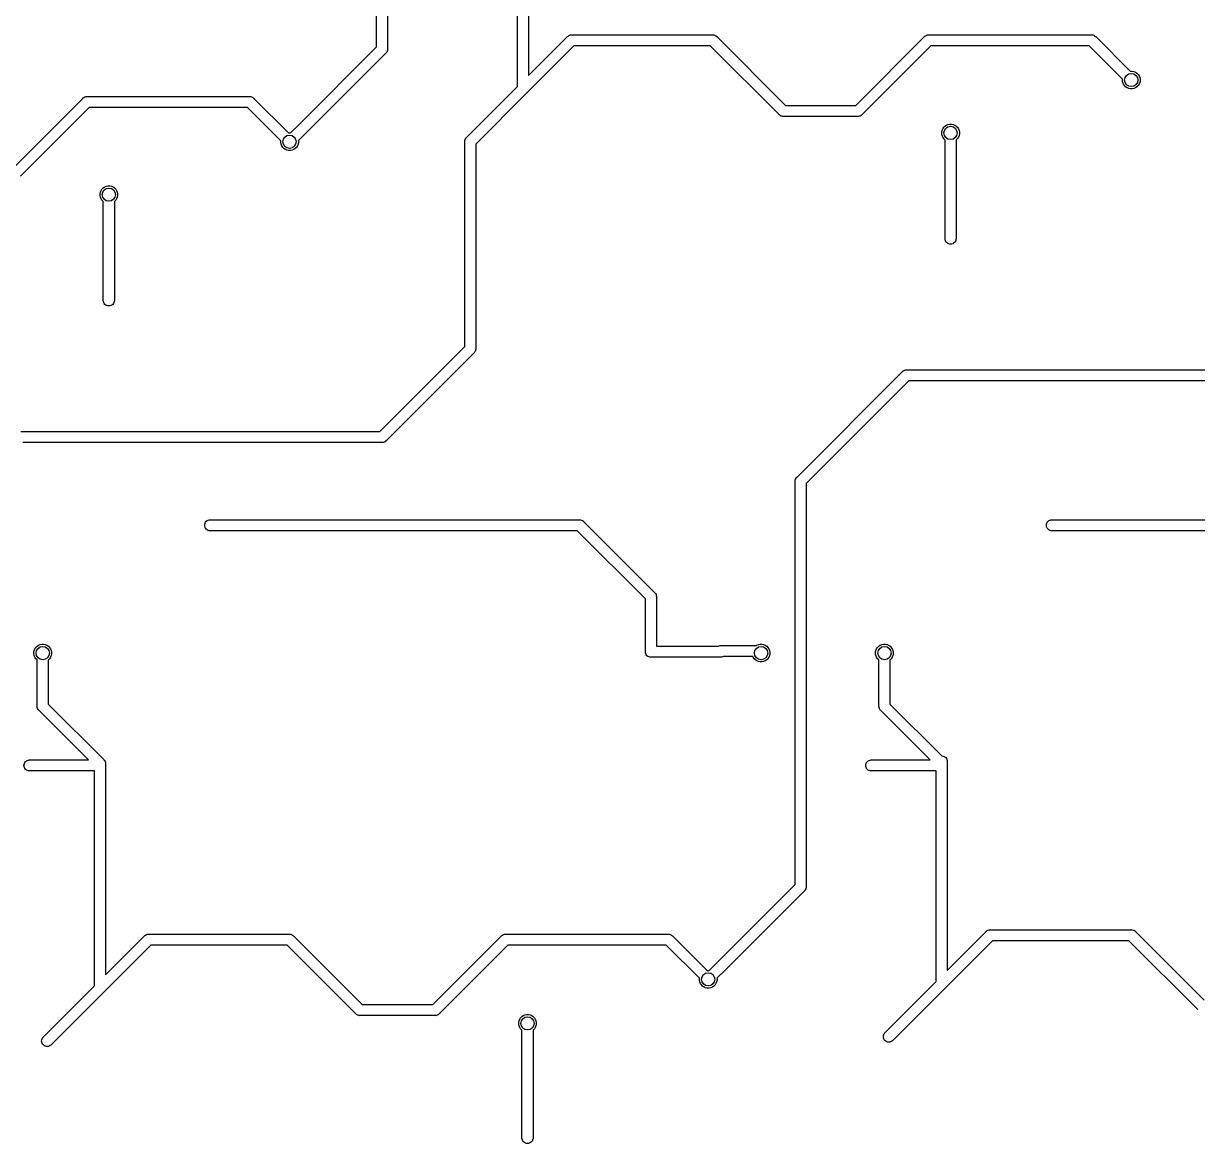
# Model space of a CAD drawing. Extents: x 0.4 to 11.3, y -7.9 to -0.4.
# Drawn here: x 5.526 to 6.575, y -5.111 to -4.111 of the extents above; entities that cross this region are included whole.
import ezdxf

# ---------------------------------------------------------------- set-up
doc = ezdxf.new("R2010")
doc.units = 0
doc.header["$MEASUREMENT"] = 0
doc.layers.add('BLACK', color=7, linetype='CONTINUOUS')

msp = doc.modelspace()

# ---------------------------------------------------------------- linework, layer by layer
at = {"layer": 'BLACK', "linetype": 'CONTINUOUS'}
for p, q in [((5.84154, -4.13182), (5.84154, -3.54928)), ((5.85138, -3.54749), (5.85138, -4.13362)), ((5.97736, -3.97111), (5.97736, -4.15741)), ((5.96752, -4.16725), (5.96752, -3.97736)), ((6.01258, -4.12222), (6.013, -4.12187)), ((6.013, -4.12187), (6.01386, -4.12142)), ((6.01386, -4.12142), (6.01396, -4.12139)), ((6.01396, -4.12139), (6.01478, -4.12113)), ((6.01478, -4.12113), (6.01551, -4.12106)), ((6.01551, -4.12106), (6.01575, -4.12104)), ((6.01551, -4.12106), (6.01551, -4.12106)), ((6.01575, -4.12104), (6.01599, -4.12106)), ((6.01599, -4.12106), (6.14149, -4.12106)), ((6.14149, -4.12106), (6.14173, -4.12104)), ((6.14173, -4.12104), (6.14197, -4.12106)), ((6.14197, -4.12106), (6.14197, -4.12106)), ((6.14197, -4.12106), (6.1427, -4.12113)), ((6.1427, -4.12113), (6.14362, -4.12142)), ((6.14362, -4.12142), (6.14448, -4.12187)), ((6.14448, -4.12187), (6.14523, -4.12249)), ((6.33147, -4.12222), (6.3319, -4.12187)), ((6.3319, -4.12187), (6.33275, -4.12142)), ((6.33275, -4.12142), (6.33285, -4.12139)), ((6.33285, -4.12139), (6.33368, -4.12113)), ((6.33368, -4.12113), (6.3344, -4.12106)), ((6.3344, -4.12106), (6.33465, -4.12104)), ((6.3344, -4.12106), (6.3344, -4.12106)), ((6.33465, -4.12104), (6.33489, -4.12106)), ((6.33489, -4.12106), (6.48007, -4.12106)), ((6.48007, -4.12106), (6.48031, -4.12104)), ((6.48031, -4.12104), (6.48056, -4.12106)), ((6.48056, -4.12106), (6.48056, -4.12106)), ((6.48056, -4.12106), (6.48128, -4.12113)), ((6.48128, -4.12113), (6.48221, -4.12142)), ((6.48221, -4.12142), (6.48306, -4.12187)), ((6.48306, -4.12187), (6.48381, -4.12249)), ((5.77228, -4.20107), (5.84154, -4.13182)), ((6.01779, -4.13091), (5.97609, -4.1726)), ((5.97736, -4.15741), (6.0121, -4.12268)), ((6.0121, -4.12268), (6.01225, -4.12249)), ((6.01225, -4.12249), (6.01258, -4.12222)), ((6.13969, -4.13091), (6.01779, -4.13091)), ((6.20107, -4.19229), (6.13969, -4.13091)), ((6.14523, -4.12249), (6.14538, -4.12268)), ((6.14538, -4.12268), (6.20676, -4.18406)), ((6.26962, -4.18406), (6.331, -4.12268)), ((6.33668, -4.13091), (6.2753, -4.19229)), ((6.331, -4.12268), (6.33115, -4.12249)), ((6.33115, -4.12249), (6.33147, -4.12222)), ((6.47828, -4.13091), (6.33668, -4.13091)), ((6.5079, -4.16053), (6.47828, -4.13091)), ((6.48381, -4.12249), (6.48397, -4.12268)), ((6.48397, -4.12268), (6.51486, -4.15357)), ((5.84977, -4.13751), (5.77924, -4.20803)), ((5.84995, -4.13735), (5.84977, -4.13751)), ((5.85014, -4.13713), (5.84995, -4.13735)), ((5.85057, -4.13661), (5.85014, -4.13713)), ((5.85103, -4.13575), (5.85057, -4.13661)), ((5.85118, -4.13522), (5.85103, -4.13575)), ((5.85131, -4.13482), (5.85118, -4.13522)), ((5.85138, -4.1341), (5.85131, -4.13482)), ((5.85138, -4.13362), (5.8514, -4.13386)), ((5.8514, -4.13386), (5.85138, -4.1341)), ((5.85138, -4.1341), (5.85138, -4.1341)), ((6.50787, -4.16064), (6.5079, -4.16053)), ((6.50787, -4.16219), (6.50787, -4.16064)), ((6.50818, -4.16371), (6.50787, -4.16219)), ((6.50877, -4.16515), (6.50818, -4.16371)), ((6.51486, -4.15357), (6.51497, -4.15354)), ((6.51497, -4.15354), (6.51652, -4.15354)), ((6.51652, -4.15354), (6.51804, -4.15385)), ((6.51804, -4.15385), (6.51948, -4.15444)), ((6.51948, -4.15444), (6.52077, -4.1553)), ((6.52077, -4.1553), (6.52186, -4.1564)), ((6.52186, -4.1564), (6.52273, -4.15769)), ((6.52273, -4.15769), (6.52332, -4.15912)), ((6.52332, -4.16371), (6.52273, -4.16515)), ((6.52332, -4.15912), (6.52362, -4.16064)), ((6.52362, -4.16219), (6.52332, -4.16371)), ((6.52362, -4.16064), (6.52362, -4.16219)), ((5.92189, -4.21288), (5.96752, -4.16725)), ((5.97575, -4.17294), (5.93012, -4.21857)), ((5.97594, -4.17279), (5.97575, -4.17294)), ((5.97609, -4.1726), (5.97594, -4.17279)), ((5.97609, -4.1726), (5.97609, -4.1726)), ((5.97609, -4.1726), (5.97609, -4.1726)), ((6.50963, -4.16644), (6.50877, -4.16515)), ((6.51073, -4.16753), (6.50963, -4.16644)), ((6.51202, -4.1684), (6.51073, -4.16753)), ((6.51345, -4.16899), (6.51202, -4.1684)), ((6.51497, -4.16929), (6.51345, -4.16899)), ((6.51652, -4.16929), (6.51497, -4.16929)), ((6.51804, -4.16899), (6.51652, -4.16929)), ((6.51948, -4.1684), (6.51804, -4.16899)), ((6.52077, -4.16753), (6.51948, -4.1684)), ((6.52186, -4.16644), (6.52077, -4.16753)), ((6.52273, -4.16515), (6.52186, -4.16644)), ((5.51765, -4.23917), (5.57903, -4.17779)), ((5.57903, -4.17779), (5.57918, -4.17761)), ((5.57918, -4.17761), (5.57956, -4.17729)), ((5.57956, -4.17729), (5.57993, -4.17699)), ((5.57993, -4.17699), (5.58078, -4.17653)), ((5.58078, -4.17653), (5.58097, -4.17648)), ((5.58097, -4.17648), (5.58171, -4.17625)), ((5.58171, -4.17625), (5.58244, -4.17618)), ((5.58244, -4.17618), (5.58268, -4.17616)), ((5.58244, -4.17618), (5.58244, -4.17618)), ((5.58268, -4.17616), (5.58292, -4.17618)), ((5.58292, -4.17618), (5.72811, -4.17618)), ((5.72811, -4.17618), (5.72835, -4.17616)), ((5.72835, -4.17616), (5.72859, -4.17618)), ((5.72859, -4.17618), (5.72859, -4.17618)), ((5.72859, -4.17618), (5.72931, -4.17625)), ((5.72931, -4.17625), (5.73024, -4.17653)), ((5.73024, -4.17653), (5.73109, -4.17699)), ((5.73109, -4.17699), (5.73184, -4.17761)), ((5.73184, -4.17761), (5.732, -4.17779)), ((5.732, -4.17779), (5.76289, -4.20868)), ((6.20676, -4.18406), (6.26962, -4.18406)), ((5.58472, -4.18602), (5.52334, -4.2474)), ((5.72631, -4.18602), (5.58472, -4.18602)), ((5.75593, -4.21564), (5.72631, -4.18602)), ((6.20123, -4.19247), (6.20107, -4.19229)), ((6.20142, -4.19263), (6.20123, -4.19247)), ((6.20198, -4.19309), (6.20142, -4.19263)), ((6.2026, -4.19342), (6.20198, -4.19309)), ((6.20283, -4.19355), (6.2026, -4.19342)), ((6.20376, -4.19383), (6.20283, -4.19355)), ((6.20448, -4.1939), (6.20376, -4.19383)), ((6.20472, -4.19392), (6.20448, -4.1939)), ((6.20448, -4.1939), (6.20448, -4.1939)), ((6.20497, -4.1939), (6.20472, -4.19392)), ((6.27141, -4.1939), (6.20497, -4.1939)), ((6.27165, -4.19392), (6.27141, -4.1939)), ((6.27189, -4.1939), (6.27165, -4.19392)), ((6.2719, -4.1939), (6.27189, -4.1939)), ((6.27262, -4.19383), (6.2719, -4.1939)), ((6.27355, -4.19355), (6.27262, -4.19383)), ((6.2744, -4.19309), (6.27355, -4.19355)), ((6.27515, -4.19247), (6.2744, -4.19309)), ((6.2753, -4.19229), (6.27515, -4.19247)), ((5.76467, -4.20868), (5.77228, -4.20107)), ((5.77228, -4.20107), (5.77228, -4.20107)), ((6.34676, -4.20636), (6.34735, -4.20493)), ((6.34735, -4.20493), (6.34821, -4.20364)), ((6.34821, -4.20364), (6.34931, -4.20255)), ((6.34931, -4.20255), (6.3506, -4.20168)), ((6.3506, -4.20168), (6.35203, -4.20109)), ((6.35203, -4.20109), (6.35356, -4.20079)), ((6.35356, -4.20079), (6.35511, -4.20079)), ((6.35511, -4.20079), (6.35663, -4.20109)), ((6.35663, -4.20109), (6.35806, -4.20168)), ((6.35806, -4.20168), (6.35935, -4.20255)), ((6.35935, -4.20255), (6.36045, -4.20364)), ((6.36045, -4.20364), (6.36131, -4.20493)), ((6.36131, -4.20493), (6.3619, -4.20636)), ((5.75591, -4.21576), (5.75593, -4.21564)), ((5.75591, -4.21731), (5.75591, -4.21576)), ((5.76289, -4.20868), (5.763, -4.20866)), ((5.763, -4.20866), (5.76456, -4.20866)), ((5.76456, -4.20866), (5.76467, -4.20868)), ((5.77924, -4.20803), (5.77163, -4.21564)), ((5.77163, -4.21564), (5.77165, -4.21576)), ((5.77165, -4.21576), (5.77165, -4.21731)), ((5.77924, -4.20803), (5.77924, -4.20803)), ((5.92025, -4.21654), (5.92035, -4.21557)), ((5.92035, -4.21557), (5.92063, -4.21464)), ((5.92063, -4.21464), (5.92109, -4.21379)), ((5.92109, -4.21379), (5.92155, -4.21323)), ((5.92155, -4.21323), (5.9217, -4.21304)), ((5.92155, -4.21323), (5.92155, -4.21323)), ((5.9217, -4.21304), (5.92189, -4.21288)), ((6.34646, -4.20789), (6.34676, -4.20636)), ((6.34646, -4.20944), (6.34646, -4.20789)), ((6.34676, -4.21096), (6.34646, -4.20944)), ((6.34735, -4.21239), (6.34676, -4.21096)), ((6.34821, -4.21368), (6.34735, -4.21239)), ((6.34931, -4.21478), (6.34821, -4.21368)), ((6.34941, -4.21484), (6.34931, -4.21478)), ((6.34941, -4.30339), (6.34941, -4.21484)), ((6.35935, -4.21478), (6.35925, -4.21484)), ((6.35925, -4.21484), (6.35925, -4.30339)), ((6.36045, -4.21368), (6.35935, -4.21478)), ((6.36131, -4.21239), (6.36045, -4.21368)), ((6.3619, -4.21096), (6.36131, -4.21239)), ((6.3619, -4.20636), (6.3622, -4.20789)), ((6.3622, -4.20944), (6.3619, -4.21096)), ((6.3622, -4.20789), (6.3622, -4.20944)), ((5.75621, -4.21883), (5.75591, -4.21731)), ((5.7568, -4.22027), (5.75621, -4.21883)), ((5.75766, -4.22155), (5.7568, -4.22027)), ((5.75876, -4.22265), (5.75766, -4.22155)), ((5.76005, -4.22351), (5.75876, -4.22265)), ((5.76148, -4.22411), (5.76005, -4.22351)), ((5.763, -4.22441), (5.76148, -4.22411)), ((5.76456, -4.22441), (5.763, -4.22441)), ((5.76608, -4.22411), (5.76456, -4.22441)), ((5.76751, -4.22351), (5.76608, -4.22411)), ((5.7688, -4.22265), (5.76751, -4.22351)), ((5.7699, -4.22155), (5.7688, -4.22265)), ((5.77076, -4.22027), (5.7699, -4.22155)), ((5.77135, -4.21883), (5.77076, -4.22027)), ((5.77165, -4.21731), (5.77135, -4.21883)), ((5.92028, -4.21678), (5.92025, -4.21654)), ((5.92028, -4.39954), (5.92028, -4.21678)), ((5.93012, -4.21857), (5.93012, -4.40133)), ((5.59625, -4.25876), (5.59734, -4.25766)), ((5.59734, -4.25766), (5.59863, -4.2568)), ((5.59863, -4.2568), (5.60007, -4.25621)), ((5.60007, -4.25621), (5.60159, -4.25591)), ((5.60159, -4.25591), (5.60314, -4.25591)), ((5.60314, -4.25591), (5.60466, -4.25621)), ((5.60466, -4.25621), (5.60609, -4.2568)), ((5.60609, -4.2568), (5.60738, -4.25766)), ((5.60738, -4.25766), (5.60848, -4.25876)), ((5.59449, -4.263), (5.59479, -4.26148)), ((5.59449, -4.26456), (5.59449, -4.263)), ((5.59479, -4.26608), (5.59449, -4.26456)), ((5.59479, -4.26148), (5.59538, -4.26005)), ((5.59538, -4.26751), (5.59479, -4.26608)), ((5.59538, -4.26005), (5.59625, -4.25876)), ((5.59625, -4.2688), (5.59538, -4.26751)), ((5.60848, -4.25876), (5.60934, -4.26005)), ((5.60934, -4.26751), (5.60848, -4.2688)), ((5.60934, -4.26005), (5.60993, -4.26148)), ((5.60993, -4.26608), (5.60934, -4.26751)), ((5.60993, -4.26148), (5.61024, -4.263)), ((5.61024, -4.26456), (5.60993, -4.26608)), ((5.61024, -4.263), (5.61024, -4.26456)), ((5.59734, -4.2699), (5.59625, -4.2688)), ((5.59744, -4.26996), (5.59734, -4.2699)), ((5.59744, -4.35851), (5.59744, -4.26996)), ((5.60738, -4.2699), (5.60728, -4.26996)), ((5.60728, -4.26996), (5.60728, -4.35851)), ((5.60848, -4.2688), (5.60738, -4.2699)), ((6.34948, -4.30411), (6.34941, -4.30339)), ((6.34976, -4.30504), (6.34948, -4.30411)), ((6.35022, -4.3059), (6.34976, -4.30504)), ((6.35083, -4.30665), (6.35022, -4.3059)), ((6.35158, -4.30726), (6.35083, -4.30665)), ((6.35244, -4.30772), (6.35158, -4.30726)), ((6.35337, -4.308), (6.35244, -4.30772)), ((6.35433, -4.30809), (6.35337, -4.308)), ((6.3553, -4.308), (6.35433, -4.30809)), ((6.35622, -4.30772), (6.3553, -4.308)), ((6.35708, -4.30726), (6.35622, -4.30772)), ((6.35783, -4.30665), (6.35708, -4.30726)), ((6.35844, -4.3059), (6.35783, -4.30665)), ((6.3589, -4.30504), (6.35844, -4.3059)), ((6.35918, -4.30411), (6.3589, -4.30504)), ((6.35925, -4.30339), (6.35918, -4.30411)), ((5.59751, -4.35923), (5.59744, -4.35851)), ((5.59779, -4.36016), (5.59751, -4.35923)), ((5.59825, -4.36102), (5.59779, -4.36016)), ((5.59887, -4.36176), (5.59825, -4.36102)), ((5.59961, -4.36238), (5.59887, -4.36176)), ((5.60047, -4.36284), (5.59961, -4.36238)), ((5.6014, -4.36312), (5.60047, -4.36284)), ((5.60236, -4.36321), (5.6014, -4.36312)), ((5.60333, -4.36312), (5.60236, -4.36321)), ((5.60425, -4.36284), (5.60333, -4.36312)), ((5.60511, -4.36238), (5.60425, -4.36284)), ((5.60586, -4.36176), (5.60511, -4.36238)), ((5.60647, -4.36102), (5.60586, -4.36176)), ((5.60693, -4.36016), (5.60647, -4.36102)), ((5.60721, -4.35923), (5.60693, -4.36016)), ((5.60728, -4.35851), (5.60721, -4.35923)), ((5.84442, -4.47539), (5.92028, -4.39954)), ((5.92869, -4.40507), (5.92851, -4.40523)), ((5.92885, -4.40488), (5.92869, -4.40507)), ((5.92931, -4.40432), (5.92885, -4.40488)), ((5.92885, -4.40488), (5.92885, -4.40488)), ((5.92977, -4.40347), (5.92931, -4.40432)), ((5.92988, -4.40309), (5.92977, -4.40347)), ((5.93005, -4.40254), (5.92988, -4.40309)), ((5.93012, -4.40182), (5.93005, -4.40254)), ((5.93012, -4.40133), (5.93014, -4.40157)), ((5.93014, -4.40157), (5.93012, -4.40182)), ((5.93012, -4.40182), (5.93012, -4.40182)), ((5.92851, -4.40523), (5.85011, -4.48362)), ((6.21716, -4.51603), (6.31131, -4.42189)), ((6.31131, -4.42189), (6.31146, -4.4217)), ((6.31146, -4.4217), (6.31165, -4.42155)), ((6.31165, -4.42155), (6.31221, -4.42109)), ((6.31165, -4.42155), (6.31165, -4.42155)), ((6.31221, -4.42109), (6.31307, -4.42063)), ((6.31307, -4.42063), (6.314, -4.42035)), ((6.314, -4.42035), (6.31472, -4.42028)), ((6.31472, -4.42028), (6.31496, -4.42025)), ((6.31472, -4.42028), (6.31472, -4.42028)), ((6.31496, -4.42025), (6.3152, -4.42028)), ((6.3152, -4.42028), (6.59639, -4.42028)), ((6.317, -4.43012), (6.22539, -4.52172)), ((6.59818, -4.43012), (6.317, -4.43012)), ((5.52386, -4.47539), (5.84442, -4.47539)), ((5.84622, -4.48524), (5.52566, -4.48524)), ((5.84646, -4.48526), (5.84622, -4.48524)), ((5.8467, -4.48524), (5.84646, -4.48526)), ((5.84742, -4.48517), (5.8467, -4.48524)), ((5.8467, -4.48524), (5.8467, -4.48524)), ((5.84835, -4.48488), (5.84742, -4.48517)), ((5.8492, -4.48443), (5.84835, -4.48488)), ((5.84995, -4.48381), (5.8492, -4.48443)), ((5.85011, -4.48362), (5.84995, -4.48381)), ((6.21553, -4.51969), (6.21555, -4.51944)), ((6.21555, -4.51993), (6.21553, -4.51969)), ((6.21555, -4.51944), (6.21562, -4.51872)), ((6.21555, -4.51944), (6.21555, -4.51944)), ((6.21555, -4.87985), (6.21555, -4.51993)), ((6.21562, -4.51872), (6.2159, -4.51779)), ((6.2159, -4.51779), (6.21636, -4.51694)), ((6.21636, -4.51694), (6.21698, -4.51619)), ((6.21698, -4.51619), (6.21716, -4.51603)), ((6.22539, -4.52172), (6.22539, -4.88165)), ((5.68797, -4.55906), (5.68806, -4.55809)), ((5.68806, -4.56002), (5.68797, -4.55906)), ((5.68806, -4.55809), (5.68834, -4.55716)), ((5.68834, -4.56095), (5.68806, -4.56002)), ((5.68834, -4.55716), (5.6888, -4.55631)), ((5.6888, -4.5618), (5.68834, -4.56095)), ((5.6888, -4.55631), (5.68942, -4.55556)), ((5.68942, -4.56255), (5.6888, -4.5618)), ((5.68942, -4.55556), (5.69017, -4.55494)), ((5.69017, -4.55494), (5.69102, -4.55449)), ((5.69102, -4.55449), (5.69195, -4.55421)), ((5.69195, -4.55421), (5.69267, -4.55413)), ((5.69267, -4.55413), (6.02259, -4.55413)), ((6.02259, -4.55413), (6.02283, -4.55411)), ((6.02283, -4.55411), (6.02308, -4.55413)), ((6.02308, -4.55413), (6.02308, -4.55413)), ((6.02308, -4.55413), (6.0238, -4.55421)), ((6.0238, -4.55421), (6.02473, -4.55449)), ((6.02473, -4.55449), (6.02558, -4.55494)), ((6.02558, -4.55494), (6.02633, -4.55556)), ((6.02633, -4.55556), (6.02649, -4.55575)), ((6.02649, -4.55575), (6.08992, -4.61918)), ((6.43994, -4.55906), (6.44003, -4.55809)), ((6.44003, -4.56002), (6.43994, -4.55906)), ((6.44003, -4.55809), (6.44031, -4.55716)), ((6.44031, -4.56095), (6.44003, -4.56002)), ((6.44031, -4.55716), (6.44077, -4.55631)), ((6.44077, -4.5618), (6.44031, -4.56095)), ((6.44077, -4.55631), (6.44139, -4.55556)), ((6.44139, -4.56255), (6.44077, -4.5618)), ((6.44139, -4.55556), (6.44213, -4.55494)), ((6.44213, -4.55494), (6.44299, -4.55449)), ((6.44299, -4.55449), (6.44392, -4.55421)), ((6.44392, -4.55421), (6.44464, -4.55413)), ((6.44464, -4.55413), (6.77456, -4.55413)), ((5.69017, -4.56317), (5.68942, -4.56255)), ((5.69102, -4.56362), (5.69017, -4.56317)), ((5.69195, -4.56391), (5.69102, -4.56362)), ((5.69267, -4.56398), (5.69195, -4.56391)), ((6.0208, -4.56398), (5.69267, -4.56398)), ((6.08169, -4.62487), (6.0208, -4.56398)), ((6.44213, -4.56317), (6.44139, -4.56255)), ((6.44299, -4.56362), (6.44213, -4.56317)), ((6.44392, -4.56391), (6.44299, -4.56362)), ((6.44464, -4.56398), (6.44392, -4.56391)), ((6.77276, -4.56398), (6.44464, -4.56398)), ((6.08169, -4.67181), (6.08169, -4.62487)), ((6.08992, -4.61918), (6.09011, -4.61934)), ((6.09011, -4.61934), (6.09026, -4.61953)), ((6.09026, -4.61953), (6.09073, -4.62009)), ((6.09073, -4.62009), (6.09118, -4.62094)), ((6.09118, -4.62094), (6.09146, -4.62187)), ((6.09146, -4.62187), (6.09154, -4.62259)), ((6.09154, -4.62259), (6.09154, -4.62259)), ((6.09154, -4.62259), (6.09156, -4.62283)), ((6.09156, -4.62283), (6.09154, -4.62308)), ((6.09154, -4.62308), (6.09154, -4.66713)), ((5.53719, -4.66821), (5.53829, -4.66711)), ((5.53829, -4.66711), (5.53958, -4.66625)), ((5.53958, -4.66625), (5.54101, -4.66566)), ((5.54101, -4.66566), (5.54253, -4.66535)), ((5.54253, -4.66535), (5.54408, -4.66535)), ((5.54408, -4.66535), (5.5456, -4.66566)), ((5.5456, -4.66566), (5.54704, -4.66625)), ((5.54704, -4.66625), (5.54833, -4.66711)), ((5.54833, -4.66711), (5.54942, -4.66821)), ((6.09154, -4.66713), (6.1469, -4.66713)), ((6.1469, -4.66713), (6.14771, -4.66669)), ((6.14771, -4.66669), (6.14864, -4.66641)), ((6.14864, -4.66641), (6.14936, -4.66634)), ((6.14936, -4.66634), (6.14937, -4.66634)), ((6.14937, -4.66634), (6.14961, -4.66631)), ((6.14961, -4.66631), (6.14985, -4.66634)), ((6.14985, -4.66634), (6.18118, -4.66634)), ((6.18118, -4.66634), (6.18131, -4.66625)), ((6.18131, -4.66625), (6.18274, -4.66566)), ((6.18274, -4.66566), (6.18426, -4.66535)), ((6.18426, -4.66535), (6.18581, -4.66535)), ((6.18581, -4.66535), (6.18734, -4.66566)), ((6.18734, -4.66566), (6.18877, -4.66625)), ((6.18877, -4.66625), (6.19006, -4.66711)), ((6.19006, -4.66711), (6.19116, -4.66821)), ((6.28916, -4.66821), (6.29026, -4.66711)), ((6.29026, -4.66711), (6.29155, -4.66625)), ((6.29155, -4.66625), (6.29298, -4.66566)), ((6.29298, -4.66566), (6.2945, -4.66535)), ((6.2945, -4.66535), (6.29605, -4.66535)), ((6.29605, -4.66535), (6.29757, -4.66566)), ((6.29757, -4.66566), (6.29901, -4.66625)), ((6.29901, -4.66625), (6.3003, -4.66711)), ((6.3003, -4.66711), (6.30139, -4.66821)), ((5.53543, -4.67245), (5.53574, -4.67093)), ((5.53543, -4.674), (5.53543, -4.67245)), ((5.53574, -4.67553), (5.53543, -4.674)), ((5.53574, -4.67093), (5.53633, -4.6695)), ((5.53633, -4.67696), (5.53574, -4.67553)), ((5.53633, -4.6695), (5.53719, -4.66821)), ((5.53719, -4.67825), (5.53633, -4.67696)), ((5.54942, -4.66821), (5.55028, -4.6695)), ((5.55028, -4.67696), (5.54942, -4.67825)), ((5.55028, -4.6695), (5.55088, -4.67093)), ((5.55088, -4.67553), (5.55028, -4.67696)), ((5.55088, -4.67093), (5.55118, -4.67245)), ((5.55118, -4.674), (5.55088, -4.67553)), ((5.55118, -4.67245), (5.55118, -4.674)), ((6.08167, -4.67205), (6.08169, -4.67181)), ((6.08176, -4.67301), (6.08167, -4.67205)), ((6.08205, -4.67394), (6.08176, -4.67301)), ((6.08238, -4.67457), (6.08205, -4.67394)), ((6.0825, -4.67479), (6.08238, -4.67457)), ((6.08312, -4.67554), (6.0825, -4.67479)), ((6.08387, -4.67616), (6.08312, -4.67554)), ((6.08472, -4.67662), (6.08387, -4.67616)), ((6.08565, -4.6769), (6.08472, -4.67662)), ((6.08661, -4.67699), (6.08565, -4.6769)), ((6.08686, -4.67697), (6.08661, -4.67699)), ((6.14858, -4.67697), (6.08686, -4.67697)), ((6.14882, -4.67699), (6.14858, -4.67697)), ((6.14906, -4.67697), (6.14882, -4.67699)), ((6.14978, -4.6769), (6.14906, -4.67697)), ((6.14906, -4.67697), (6.14906, -4.67697)), ((6.15071, -4.67662), (6.14978, -4.6769)), ((6.15152, -4.67618), (6.15071, -4.67662)), ((6.17774, -4.67618), (6.15152, -4.67618)), ((6.17806, -4.67696), (6.17774, -4.67618)), ((6.17892, -4.67825), (6.17806, -4.67696)), ((6.19116, -4.66821), (6.19202, -4.6695)), ((6.19202, -4.67696), (6.19116, -4.67825)), ((6.19202, -4.6695), (6.19261, -4.67093)), ((6.19261, -4.67553), (6.19202, -4.67696)), ((6.19261, -4.67093), (6.19291, -4.67245)), ((6.19291, -4.674), (6.19261, -4.67553)), ((6.19291, -4.67245), (6.19291, -4.674)), ((6.2874, -4.67245), (6.2877, -4.67093)), ((6.2874, -4.674), (6.2874, -4.67245)), ((6.2877, -4.67553), (6.2874, -4.674)), ((6.2877, -4.67093), (6.2883, -4.6695)), ((6.2883, -4.67696), (6.2877, -4.67553)), ((6.2883, -4.6695), (6.28916, -4.66821)), ((6.28916, -4.67825), (6.2883, -4.67696)), ((6.30139, -4.66821), (6.30225, -4.6695)), ((6.30225, -4.67696), (6.30139, -4.67825)), ((6.30225, -4.6695), (6.30285, -4.67093)), ((6.30285, -4.67553), (6.30225, -4.67696)), ((6.30285, -4.67093), (6.30315, -4.67245)), ((6.30315, -4.674), (6.30285, -4.67553)), ((6.30315, -4.67245), (6.30315, -4.674)), ((5.53829, -4.67934), (5.53719, -4.67825)), ((5.53839, -4.67941), (5.53829, -4.67934)), ((5.53839, -4.72062), (5.53839, -4.67941)), ((5.54833, -4.67934), (5.54823, -4.67941)), ((5.54823, -4.67941), (5.54823, -4.71883)), ((5.54942, -4.67825), (5.54833, -4.67934)), ((6.18002, -4.67934), (6.17892, -4.67825)), ((6.18131, -4.68021), (6.18002, -4.67934)), ((6.18274, -4.6808), (6.18131, -4.68021)), ((6.18426, -4.6811), (6.18274, -4.6808)), ((6.18581, -4.6811), (6.18426, -4.6811)), ((6.18734, -4.6808), (6.18581, -4.6811)), ((6.18877, -4.68021), (6.18734, -4.6808)), ((6.19006, -4.67934), (6.18877, -4.68021)), ((6.19116, -4.67825), (6.19006, -4.67934)), ((6.29026, -4.67934), (6.28916, -4.67825)), ((6.29035, -4.67941), (6.29026, -4.67934)), ((6.29035, -4.72062), (6.29035, -4.67941)), ((6.3003, -4.67934), (6.3002, -4.67941)), ((6.3002, -4.67941), (6.3002, -4.71883)), ((6.30139, -4.67825), (6.3003, -4.67934)), ((5.54823, -4.71883), (5.5978, -4.7684)), ((6.3002, -4.71883), (6.34651, -4.76514)), ((5.53836, -4.72087), (5.53839, -4.72062)), ((5.53846, -4.72183), (5.53836, -4.72087)), ((5.53874, -4.72276), (5.53846, -4.72183)), ((5.5392, -4.72361), (5.53874, -4.72276)), ((5.53949, -4.72398), (5.5392, -4.72361)), ((5.53981, -4.72436), (5.53949, -4.72398)), ((5.54, -4.72452), (5.53981, -4.72436)), ((5.58418, -4.7687), (5.54, -4.72452)), ((6.29033, -4.72087), (6.29035, -4.72062)), ((6.29043, -4.72183), (6.29033, -4.72087)), ((6.29071, -4.72276), (6.29043, -4.72183)), ((6.29116, -4.72361), (6.29071, -4.72276)), ((6.29146, -4.72398), (6.29116, -4.72361)), ((6.29178, -4.72436), (6.29146, -4.72398)), ((6.29197, -4.72452), (6.29178, -4.72436)), ((6.33615, -4.7687), (6.29197, -4.72452)), ((5.52665, -4.77266), (5.52693, -4.77173)), ((5.52693, -4.77173), (5.52738, -4.77087)), ((5.52738, -4.77087), (5.528, -4.77013)), ((5.528, -4.77013), (5.52875, -4.76951)), ((5.52875, -4.76951), (5.5296, -4.76905)), ((5.5296, -4.76905), (5.53053, -4.76877)), ((5.53053, -4.76877), (5.53125, -4.7687)), ((5.53125, -4.7687), (5.58418, -4.7687)), ((5.5978, -4.7684), (5.59798, -4.76855)), ((5.59798, -4.76855), (5.59814, -4.76874)), ((5.59814, -4.76874), (5.59814, -4.76874)), ((5.59814, -4.76874), (5.5986, -4.7693)), ((5.5986, -4.7693), (5.59906, -4.77015)), ((5.59906, -4.77015), (5.59906, -4.77015)), ((5.59906, -4.77015), (5.59934, -4.77108)), ((5.59934, -4.77108), (5.59943, -4.77205)), ((5.59943, -4.77205), (5.59934, -4.77301)), ((6.27861, -4.77266), (6.2789, -4.77173)), ((6.2789, -4.77173), (6.27935, -4.77087)), ((6.27935, -4.77087), (6.27997, -4.77013)), ((6.27997, -4.77013), (6.28072, -4.76951)), ((6.28072, -4.76951), (6.28157, -4.76905)), ((6.28157, -4.76905), (6.2825, -4.76877)), ((6.2825, -4.76877), (6.28322, -4.7687)), ((6.28322, -4.7687), (6.33615, -4.7687)), ((6.34651, -4.76514), (6.34742, -4.76523)), ((6.34742, -4.76523), (6.34835, -4.76551)), ((6.34835, -4.76551), (6.3492, -4.76597)), ((6.3492, -4.76597), (6.34995, -4.76658)), ((6.34995, -4.76658), (6.35057, -4.76733)), ((6.35057, -4.76733), (6.35103, -4.76819)), ((6.35103, -4.76819), (6.35131, -4.76911)), ((6.35131, -4.76911), (6.35138, -4.76984)), ((6.35138, -4.76984), (6.35138, -4.77181)), ((6.35138, -4.77181), (6.3514, -4.77205)), ((6.3514, -4.77205), (6.35138, -4.77229)), ((5.52655, -4.77362), (5.52665, -4.77266)), ((5.52665, -4.77459), (5.52655, -4.77362)), ((5.52693, -4.77551), (5.52665, -4.77459)), ((5.52738, -4.77637), (5.52693, -4.77551)), ((5.528, -4.77712), (5.52738, -4.77637)), ((5.52875, -4.77773), (5.528, -4.77712)), ((5.5296, -4.77819), (5.52875, -4.77773)), ((5.53053, -4.77847), (5.5296, -4.77819)), ((5.53125, -4.77854), (5.53053, -4.77847)), ((5.58957, -4.77854), (5.53125, -4.77854)), ((5.58957, -4.9704), (5.58957, -4.77854)), ((5.59934, -4.77301), (5.59933, -4.77303)), ((5.59933, -4.77303), (5.59934, -4.77305)), ((5.59934, -4.77305), (5.59941, -4.77377)), ((5.59941, -4.77377), (5.59941, -4.96056)), ((6.27852, -4.77362), (6.27861, -4.77266)), ((6.27861, -4.77459), (6.27852, -4.77362)), ((6.2789, -4.77551), (6.27861, -4.77459)), ((6.27935, -4.77637), (6.2789, -4.77551)), ((6.27997, -4.77712), (6.27935, -4.77637)), ((6.28072, -4.77773), (6.27997, -4.77712)), ((6.28157, -4.77819), (6.28072, -4.77773)), ((6.2825, -4.77847), (6.28157, -4.77819)), ((6.28322, -4.77854), (6.2825, -4.77847)), ((6.34154, -4.77854), (6.28322, -4.77854)), ((6.34154, -4.96647), (6.34154, -4.77854)), ((6.35138, -4.77229), (6.35138, -4.95662)), ((6.1463, -4.94911), (6.21555, -4.87985)), ((6.22378, -4.88554), (6.15326, -4.95606)), ((6.22397, -4.88539), (6.22378, -4.88554)), ((6.22412, -4.8852), (6.22397, -4.88539)), ((6.22458, -4.88464), (6.22412, -4.8852)), ((6.22504, -4.88378), (6.22458, -4.88464)), ((6.22532, -4.88285), (6.22504, -4.88378)), ((6.22539, -4.88213), (6.22532, -4.88285)), ((6.22539, -4.88165), (6.22542, -4.88189)), ((6.22542, -4.88189), (6.22539, -4.88213)), ((6.22539, -4.88213), (6.22539, -4.88213)), ((5.59941, -4.96056), (5.63414, -4.92582)), ((5.63414, -4.92582), (5.6343, -4.92564)), ((5.6343, -4.92564), (5.63449, -4.92548)), ((5.63449, -4.92548), (5.63505, -4.92502)), ((5.63505, -4.92502), (5.6359, -4.92457)), ((5.6359, -4.92457), (5.63683, -4.92428)), ((5.63683, -4.92428), (5.63755, -4.92421)), ((5.63755, -4.92421), (5.6378, -4.92419)), ((5.63755, -4.92421), (5.63755, -4.92421)), ((5.6378, -4.92419), (5.63804, -4.92421)), ((5.63804, -4.92421), (5.76354, -4.92421)), ((5.76354, -4.92421), (5.76378, -4.92419)), ((5.76378, -4.92419), (5.76402, -4.92421)), ((5.76402, -4.92421), (5.76402, -4.92421)), ((5.76402, -4.92421), (5.76474, -4.92428)), ((5.76474, -4.92428), (5.76567, -4.92457)), ((5.76567, -4.92457), (5.76653, -4.92502)), ((5.76653, -4.92502), (5.76728, -4.92564)), ((5.76728, -4.92564), (5.76743, -4.92582)), ((5.76743, -4.92582), (5.82881, -4.9872)), ((5.89166, -4.9872), (5.95304, -4.92582)), ((5.95304, -4.92582), (5.9532, -4.92564)), ((5.9532, -4.92564), (5.95338, -4.92548)), ((5.95338, -4.92548), (5.95395, -4.92502)), ((5.95395, -4.92502), (5.9548, -4.92457)), ((5.9548, -4.92457), (5.95573, -4.92428)), ((5.95573, -4.92428), (5.95645, -4.92421)), ((5.95645, -4.92421), (5.95669, -4.92419)), ((5.95645, -4.92421), (5.95645, -4.92421)), ((5.95669, -4.92419), (5.95693, -4.92421)), ((5.95693, -4.92421), (6.10212, -4.92421)), ((6.10212, -4.92421), (6.10236, -4.92419)), ((6.10236, -4.92419), (6.1026, -4.92421)), ((6.1026, -4.92421), (6.1026, -4.92421)), ((6.1026, -4.92421), (6.10333, -4.92428)), ((6.10333, -4.92428), (6.10425, -4.92457)), ((6.10425, -4.92457), (6.10511, -4.92502)), ((6.10511, -4.92502), (6.10586, -4.92564)), ((6.10586, -4.92564), (6.10601, -4.92582)), ((6.10601, -4.92582), (6.1369, -4.95672)), ((6.35138, -4.95662), (6.38611, -4.92189)), ((6.38611, -4.92189), (6.38627, -4.9217)), ((6.38627, -4.9217), (6.38645, -4.92155)), ((6.38645, -4.92155), (6.38702, -4.92109)), ((6.38702, -4.92109), (6.38787, -4.92063)), ((6.38787, -4.92063), (6.3888, -4.92035)), ((6.3888, -4.92035), (6.38952, -4.92028)), ((6.38952, -4.92028), (6.38976, -4.92025)), ((6.38952, -4.92028), (6.38952, -4.92028)), ((6.38976, -4.92025), (6.39, -4.92028)), ((6.39, -4.92028), (6.51551, -4.92028)), ((6.51551, -4.92028), (6.51575, -4.92025)), ((6.51575, -4.92025), (6.51599, -4.92028)), ((6.51599, -4.92028), (6.51599, -4.92028)), ((6.51599, -4.92028), (6.51671, -4.92035)), ((6.51671, -4.92035), (6.51764, -4.92063)), ((6.51764, -4.92063), (6.5185, -4.92109)), ((6.5185, -4.92109), (6.51924, -4.9217)), ((6.51924, -4.9217), (6.5194, -4.92189)), ((6.5194, -4.92189), (6.58078, -4.98327)), ((5.63983, -4.93406), (5.59814, -4.97575)), ((5.76174, -4.93406), (5.63983, -4.93406)), ((5.82312, -4.99544), (5.76174, -4.93406)), ((5.95873, -4.93406), (5.89735, -4.99543)), ((6.10032, -4.93406), (5.95873, -4.93406)), ((6.12994, -4.96368), (6.10032, -4.93406)), ((6.3918, -4.93012), (6.35011, -4.97181)), ((6.51371, -4.93012), (6.3918, -4.93012)), ((6.57509, -4.9915), (6.51371, -4.93012)), ((6.13869, -4.95672), (6.1463, -4.94911)), ((6.1463, -4.94911), (6.1463, -4.94911)), ((6.1369, -4.95672), (6.13702, -4.95669)), ((6.13702, -4.95669), (6.13857, -4.95669)), ((6.13857, -4.95669), (6.13869, -4.95672)), ((6.15326, -4.95607), (6.14565, -4.96368)), ((6.15326, -4.95606), (6.15326, -4.95607)), ((5.54359, -5.01638), (5.58957, -4.9704)), ((6.12992, -4.96379), (6.12994, -4.96368)), ((6.12992, -4.96534), (6.12992, -4.96379)), ((6.13022, -4.96686), (6.12992, -4.96534)), ((6.13082, -4.9683), (6.13022, -4.96686)), ((6.13168, -4.96959), (6.13082, -4.9683)), ((6.13278, -4.97068), (6.13168, -4.96959)), ((6.13407, -4.97154), (6.13278, -4.97068)), ((6.14281, -4.97068), (6.14153, -4.97154)), ((6.14391, -4.96959), (6.14281, -4.97068)), ((6.14477, -4.9683), (6.14391, -4.96959)), ((6.14537, -4.96686), (6.14477, -4.9683)), ((6.14567, -4.96534), (6.14537, -4.96686)), ((6.14565, -4.96368), (6.14567, -4.96379)), ((6.14567, -4.96379), (6.14567, -4.96534)), ((6.29556, -5.01244), (6.34154, -4.96647)), ((5.5978, -4.97609), (5.55055, -5.02334)), ((5.59798, -4.97594), (5.5978, -4.97609)), ((5.59814, -4.97575), (5.59798, -4.97594)), ((5.59814, -4.97575), (5.59814, -4.97575)), ((5.59814, -4.97575), (5.59814, -4.97575)), ((6.1355, -4.97214), (6.13407, -4.97154)), ((6.13702, -4.97244), (6.1355, -4.97214)), ((6.13857, -4.97244), (6.13702, -4.97244)), ((6.14009, -4.97214), (6.13857, -4.97244)), ((6.14153, -4.97154), (6.14009, -4.97214)), ((6.34977, -4.97215), (6.30252, -5.0194)), ((6.34995, -4.972), (6.34977, -4.97215)), ((6.35011, -4.97181), (6.34995, -4.972)), ((6.35011, -4.97181), (6.35011, -4.97181)), ((6.35011, -4.97181), (6.35011, -4.97181)), ((5.82881, -4.9872), (5.89166, -4.9872)), ((5.82327, -4.99562), (5.82312, -4.99544)), ((5.82346, -4.99578), (5.82327, -4.99562)), ((5.82402, -4.99624), (5.82346, -4.99578)), ((5.82426, -4.99637), (5.82402, -4.99624)), ((5.82488, -4.99669), (5.82426, -4.99637)), ((5.82581, -4.99698), (5.82488, -4.99669)), ((5.82653, -4.99705), (5.82581, -4.99698)), ((5.82677, -4.99707), (5.82653, -4.99705)), ((5.82653, -4.99705), (5.82653, -4.99705)), ((5.82701, -4.99705), (5.82677, -4.99707)), ((5.89346, -4.99705), (5.82701, -4.99705)), ((5.8937, -4.99707), (5.89346, -4.99705)), ((5.89394, -4.99705), (5.8937, -4.99707)), ((5.89467, -4.99698), (5.89394, -4.99705)), ((5.89394, -4.99705), (5.89394, -4.99705)), ((5.89559, -4.99669), (5.89467, -4.99698)), ((5.89645, -4.99624), (5.89559, -4.99669)), ((5.8972, -4.99562), (5.89645, -4.99624)), ((5.89735, -4.99543), (5.8972, -4.99562)), ((5.9685, -5.00316), (5.96881, -5.00164)), ((5.96881, -5.00164), (5.9694, -5.00021)), ((5.9694, -5.00021), (5.97026, -4.99892)), ((5.97026, -4.99892), (5.97136, -4.99782)), ((5.97136, -4.99782), (5.97265, -4.99696)), ((5.97265, -4.99696), (5.97408, -4.99637)), ((5.97408, -4.99637), (5.9756, -4.99606)), ((5.9756, -4.99606), (5.97715, -4.99606)), ((5.97715, -4.99606), (5.97867, -4.99637)), ((5.97867, -4.99637), (5.98011, -4.99696)), ((5.98011, -4.99696), (5.9814, -4.99782)), ((5.9814, -4.99782), (5.98249, -4.99892)), ((5.98249, -4.99892), (5.98336, -5.00021)), ((5.98336, -5.00021), (5.98395, -5.00164)), ((5.98395, -5.00164), (5.98425, -5.00316)), ((5.9685, -5.00471), (5.9685, -5.00316)), ((5.96881, -5.00623), (5.9685, -5.00471)), ((5.9694, -5.00767), (5.96881, -5.00623)), ((5.97026, -5.00896), (5.9694, -5.00767)), ((5.97136, -5.01005), (5.97026, -5.00896)), ((5.97146, -5.01012), (5.97136, -5.01005)), ((5.97146, -5.02088), (5.97146, -5.01012)), ((5.9814, -5.01005), (5.9813, -5.01012)), ((5.9813, -5.01012), (5.9813, -5.10654)), ((5.98249, -5.00896), (5.9814, -5.01005)), ((5.98336, -5.00767), (5.98249, -5.00896)), ((5.98395, -5.00623), (5.98336, -5.00767)), ((5.98425, -5.00471), (5.98395, -5.00623)), ((5.98425, -5.00316), (5.98425, -5.00471)), ((6.29464, -5.01386), (6.2951, -5.013)), ((6.2951, -5.013), (6.29556, -5.01244)), ((5.5423, -5.01969), (5.54239, -5.01872)), ((5.54239, -5.02065), (5.5423, -5.01969)), ((5.54239, -5.01872), (5.54268, -5.01779)), ((5.54268, -5.02158), (5.54239, -5.02065)), ((5.54268, -5.01779), (5.54313, -5.01694)), ((5.54313, -5.02243), (5.54268, -5.02158)), ((5.54313, -5.01694), (5.54359, -5.01638)), ((5.54375, -5.02318), (5.54313, -5.02243)), ((5.5445, -5.0238), (5.54375, -5.02318)), ((5.54535, -5.02425), (5.5445, -5.0238)), ((5.54999, -5.0238), (5.54914, -5.02425)), ((5.55055, -5.02334), (5.54999, -5.0238)), ((5.97146, -5.10654), (5.97146, -5.02088)), ((5.97146, -5.02088), (5.97146, -5.02088)), ((6.29427, -5.01575), (6.29436, -5.01478)), ((6.29436, -5.01671), (6.29427, -5.01575)), ((6.29436, -5.01478), (6.29464, -5.01386)), ((6.29464, -5.01764), (6.29436, -5.01671)), ((6.2951, -5.0185), (6.29464, -5.01764)), ((6.29572, -5.01924), (6.2951, -5.0185)), ((6.29647, -5.01986), (6.29572, -5.01924)), ((6.29732, -5.02032), (6.29647, -5.01986)), ((6.29825, -5.0206), (6.29732, -5.02032)), ((6.29921, -5.02069), (6.29825, -5.0206)), ((6.30018, -5.0206), (6.29921, -5.02069)), ((6.3011, -5.02032), (6.30018, -5.0206)), ((6.30196, -5.01986), (6.3011, -5.02032)), ((6.30252, -5.0194), (6.30196, -5.01986)), ((5.54628, -5.02454), (5.54535, -5.02425)), ((5.54724, -5.02463), (5.54628, -5.02454)), ((5.54821, -5.02454), (5.54724, -5.02463)), ((5.54914, -5.02425), (5.54821, -5.02454)), ((5.97153, -5.10726), (5.97146, -5.10654)), ((5.97181, -5.10819), (5.97153, -5.10726)), ((5.98123, -5.10726), (5.98095, -5.10819)), ((5.9813, -5.10654), (5.98123, -5.10726)), ((5.97227, -5.10905), (5.97181, -5.10819)), ((5.97288, -5.1098), (5.97227, -5.10905)), ((5.97363, -5.11041), (5.97288, -5.1098)), ((5.97449, -5.11087), (5.97363, -5.11041)), ((5.97541, -5.11115), (5.97449, -5.11087)), ((5.97638, -5.11124), (5.97541, -5.11115)), ((5.97734, -5.11115), (5.97638, -5.11124)), ((5.97827, -5.11087), (5.97734, -5.11115)), ((5.97913, -5.11041), (5.97827, -5.11087)), ((5.97987, -5.1098), (5.97913, -5.11041)), ((5.98049, -5.10905), (5.97987, -5.1098)), ((5.98095, -5.10819), (5.98049, -5.10905))]:
    msp.add_line(p, q, dxfattribs=at)
at = {"layer": 'BLACK'}
for centre in [(6.51575, -4.16142), (6.35433, -4.20866), (5.76378, -4.21654), (5.60236, -4.26378), (5.54331, -4.67323), (6.18504, -4.67323), (6.29528, -4.67323), (6.1378, -4.96457), (5.97638, -5.00394)]:
    msp.add_circle(centre, 0.00591, dxfattribs=at)

doc.saveas('drawing.dxf')
